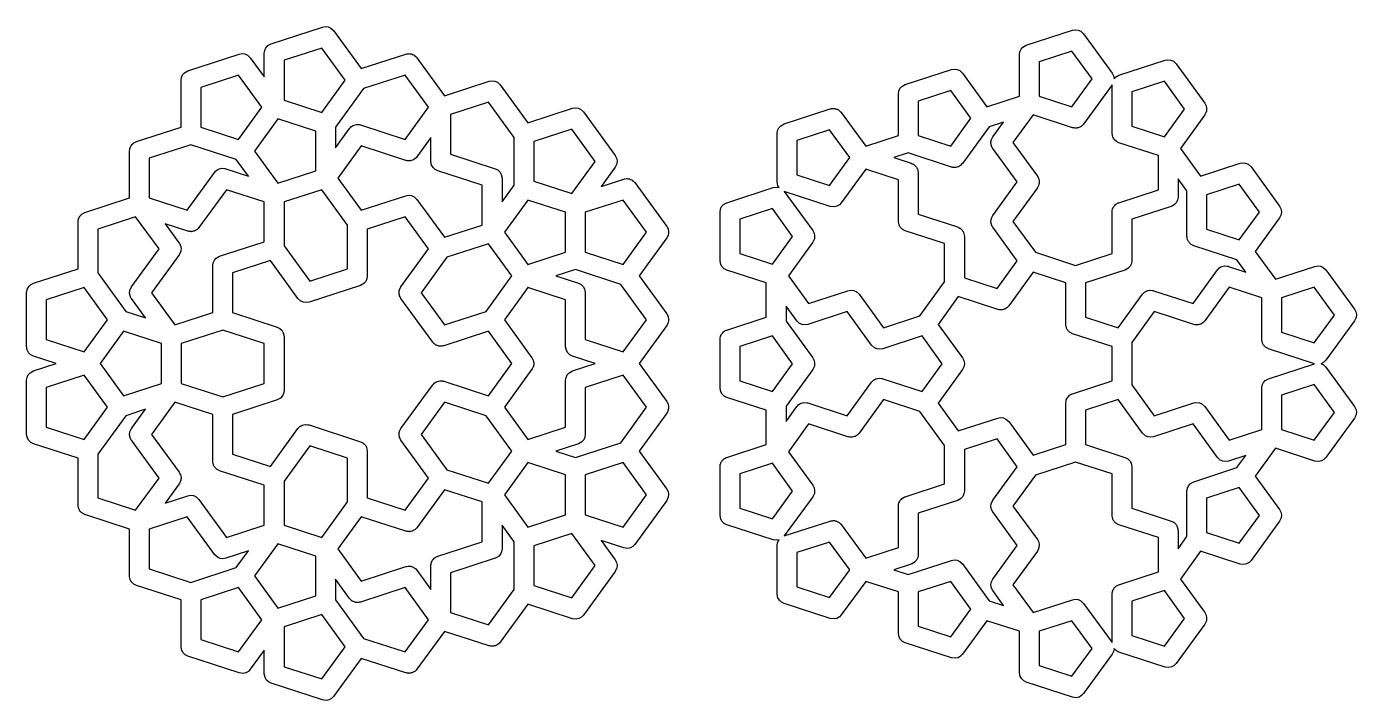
# Model space of a CAD drawing. Header units: millimetres. Extents: x 12 to 226, y 10 to 229.
# Drawn here: x 11.8 to 225.9, y 120.4 to 228.9 of the extents above; entities that cross this region are included whole.
import ezdxf

# ---------------------------------------------------------------- set-up
doc = ezdxf.new("R2010")
doc.units = ezdxf.units.MM
doc.layers.get('0').update_dxf_attribs({"linetype": 'CONTINUOUS'})

msp = doc.modelspace()

# ---------------------------------------------------------------- linework, layer by layer
at = {"color": 7}
for points in [[(60.32605, 228.871023), (60.745579, 228.689601), (61.196585, 228.271507), (65.639765, 222.155991), (72.828986, 224.491912), (73.004418, 224.521972), (73.177551, 224.563247), (73.228856, 224.560426), (73.279497, 224.569105), (73.456223, 224.547933), (73.633939, 224.538167), (73.682312, 224.520847), (73.733329, 224.514735), (73.896694, 224.444089), (74.064265, 224.384092), (74.105699, 224.353707), (74.152858, 224.333313), (74.226116, 224.265403), (74.432853, 224.113794), (74.535318, 223.978761), (74.603864, 223.915219), (79.047046, 217.799703), (86.236268, 220.135622), (86.686779, 220.212814), (87.140611, 220.158445), (87.560139, 219.977023), (88.011146, 219.558928), (92.454325, 213.443413), (99.643546, 215.779334), (100.094058, 215.856526), (100.54789, 215.802157), (100.967418, 215.620735), (101.418424, 215.20264), (106.539551, 208.154016), (106.752181, 207.74941), (106.840716, 207.300989), (106.797816, 206.845929), (106.539551, 206.287799), (104.290238, 203.191888), (107.929701, 204.374419), (108.105133, 204.404479), (108.278266, 204.445754), (108.329571, 204.442923), (108.380212, 204.451601), (108.556938, 204.430434), (108.734654, 204.420671), (108.783027, 204.403341), (108.834044, 204.397229), (108.997409, 204.326583), (109.16498, 204.266586), (109.206414, 204.236201), (109.253573, 204.215802), (109.326831, 204.147891), (109.533568, 203.996282), (109.636033, 203.861249), (109.704579, 203.797707), (114.825706, 196.749083), (114.871492, 196.661955), (114.930994, 196.583543), (114.948615, 196.515207), (115.038338, 196.344476), (115.126873, 195.896055), (115.121899, 195.843157), (115.12891, 195.815974), (115.101719, 195.629062), (115.083992, 195.440996), (115.069943, 195.410643), (115.063117, 195.363658), (114.871169, 194.948839), (114.839774, 194.91321), (114.825724, 194.882865), (110.382542, 188.76735), (114.825724, 182.651834), (114.871511, 182.564707), (114.931013, 182.486295), (114.948634, 182.417958), (115.038357, 182.247228), (115.126892, 181.798807), (115.121918, 181.745909), (115.128929, 181.718725), (115.101738, 181.531813), (115.084011, 181.343747), (115.069961, 181.313394), (115.063135, 181.266409), (114.871188, 180.85159), (114.839792, 180.815962), (114.825743, 180.785617), (110.382561, 174.670101), (114.825743, 168.554585), (114.871529, 168.467458), (114.931031, 168.389046), (114.948652, 168.320709), (115.038375, 168.149979), (115.12691, 167.701558), (115.121936, 167.64866), (115.128948, 167.621477), (115.101756, 167.434564), (115.084029, 167.246498), (115.06998, 167.216145), (115.063154, 167.169161), (114.871206, 166.754342), (114.839811, 166.718713), (114.825761, 166.688368), (110.382579, 160.572852), (114.825761, 154.457336), (115.038391, 154.05273), (115.126926, 153.604309), (115.084027, 153.14925), (114.825761, 152.591119), (109.704635, 145.542495), (109.385537, 145.21524), (108.986421, 144.992468), (108.540378, 144.892649), (107.929757, 144.965801), (104.290294, 146.148332), (106.539607, 143.052422), (106.752237, 142.647816), (106.840771, 142.199394), (106.797872, 141.744335), (106.539607, 141.186204), (101.41848, 134.13758), (101.099382, 133.810325), (100.700266, 133.587553), (100.254223, 133.487734), (99.643602, 133.560886), (92.454381, 135.896808), (88.011201, 129.781292), (87.879341, 129.646061), (87.754452, 129.504332), (87.720265, 129.482927), (87.692103, 129.454045), (87.52717, 129.361986), (87.367084, 129.261719), (87.328208, 129.250924), (87.29299, 129.231266), (87.108665, 129.190014), (86.926642, 129.139516), (86.886314, 129.14031), (86.846944, 129.131499), (86.753041, 129.142744), (86.469643, 129.14793), (86.323977, 129.194145), (86.236323, 129.204649), (79.047102, 131.540568), (74.60392, 125.425052), (74.472059, 125.289821), (74.347171, 125.148091), (74.312984, 125.126687), (74.284821, 125.097805), (74.11988, 125.00574), (73.959802, 124.905479), (73.920932, 124.894684), (73.885705, 124.875025), (73.70136, 124.833772), (73.519361, 124.783279), (73.479033, 124.784072), (73.439663, 124.775262), (73.34576, 124.786506), (73.062362, 124.791692), (72.916695, 124.837907), (72.829042, 124.848411), (65.63982, 127.184333), (61.196641, 121.068817), (60.877543, 120.741562), (60.478429, 120.518793), (60.032384, 120.418971), (59.421763, 120.492123), (51.135608, 123.184457), (50.725763, 123.38681), (50.390563, 123.697553), (50.157793, 124.090919), (50.038672, 124.694259), (50.038672, 128.521018), (47.789359, 125.425105), (47.470261, 125.09785), (47.071145, 124.875078), (46.625103, 124.775259), (46.014481, 124.848411), (37.728327, 127.540747), (37.318482, 127.743101), (36.983281, 128.053843), (36.750511, 128.44721), (36.631391, 129.05055), (36.631391, 136.609741), (29.442172, 138.94566), (29.344083, 138.994089), (29.239816, 139.02717), (29.140235, 139.094737), (29.032327, 139.148013), (28.952108, 139.222379), (28.861583, 139.2838), (28.785375, 139.376946), (28.697126, 139.458756), (28.641421, 139.552897), (28.57215, 139.637561), (28.525645, 139.748551), (28.464357, 139.852122), (28.448429, 139.932855), (28.395517, 140.059127), (28.361532, 140.372978), (28.34526, 140.455462), (28.34526, 148.014656), (21.156041, 150.350575), (21.057952, 150.399004), (20.953685, 150.432085), (20.854104, 150.499651), (20.746196, 150.552928), (20.665977, 150.627294), (20.575453, 150.688715), (20.499245, 150.781861), (20.410995, 150.86367), (20.35529, 150.957812), (20.28602, 151.042476), (20.239514, 151.153466), (20.178226, 151.257037), (20.162287, 151.337769), (20.109376, 151.464042), (20.07539, 151.777893), (20.059105, 151.860377), (20.059105, 159.419568), (12.869886, 161.755487), (12.460041, 161.95784), (12.124841, 162.268583), (11.892071, 162.661949), (11.77295, 163.265289), (11.77295, 171.97787), (11.838752, 172.430186), (12.030699, 172.845005), (12.332885, 173.187939), (12.869886, 173.487673), (16.509344, 174.670204), (12.869886, 175.852735), (12.771797, 175.901165), (12.66753, 175.934246), (12.567949, 176.001812), (12.460041, 176.055089), (12.379822, 176.129455), (12.289298, 176.190876), (12.21309, 176.284022), (12.124841, 176.365831), (12.069135, 176.459973), (11.999865, 176.544637), (11.953359, 176.655627), (11.892071, 176.759198), (11.876132, 176.83993), (11.823221, 176.966203), (11.789235, 177.280054), (11.77295, 177.362538), (11.77295, 186.075119), (11.777165, 186.104096), (11.774014, 186.133203), (11.809989, 186.32972), (11.838752, 186.527435), (11.851047, 186.554007), (11.85632, 186.582809), (11.946797, 186.760929), (12.030699, 186.942254), (12.050059, 186.964214), (12.063317, 186.990329), (12.200779, 187.135273), (12.332885, 187.285191), (12.354295, 187.29715), (12.377849, 187.321994), (12.773835, 187.550279), (12.833096, 187.564408), (12.869886, 187.58494), (20.059105, 189.920859), (20.059105, 197.479946), (20.06332, 197.508924), (20.060169, 197.53803), (20.096144, 197.734547), (20.124907, 197.932262), (20.137202, 197.958834), (20.142475, 197.987637), (20.232952, 198.165757), (20.316854, 198.347081), (20.336214, 198.369042), (20.349472, 198.395156), (20.486934, 198.5401), (20.61904, 198.690018), (20.64045, 198.701977), (20.664003, 198.726822), (21.059989, 198.955107), (21.119251, 198.969236), (21.156041, 198.989767), (28.34526, 201.325686), (28.34526, 208.88488), (28.349467, 208.913857), (28.346318, 208.942964), (28.382293, 209.13948), (28.411056, 209.337196), (28.423359, 209.363768), (28.428625, 209.39257), (28.519101, 209.57069), (28.603003, 209.752015), (28.622371, 209.773975), (28.635627, 209.800089), (28.773088, 209.945033), (28.905195, 210.094952), (28.926599, 210.106911), (28.950147, 210.131755), (29.346133, 210.36004), (29.405395, 210.374169), (29.442185, 210.394701), (36.631404, 212.73062), (36.631404, 220.289774), (36.697206, 220.742089), (36.889153, 221.156908), (37.191339, 221.499843), (37.72834, 221.799576), (46.014494, 224.491912), (46.465006, 224.569105), (46.918838, 224.514735), (47.338366, 224.333313), (47.789372, 223.915219), (50.038685, 220.819305), (50.038685, 224.646064), (50.104487, 225.09838), (50.296434, 225.513199), (50.59862, 225.856133), (51.135621, 226.155866), (59.421776, 228.8482), (59.872287, 228.925393)], [(181.071435, 228.361841), (181.490964, 228.180418), (181.94197, 227.762324), (186.546149, 221.425214), (186.758778, 221.020606), (186.847313, 220.572187), (186.841149, 220.506756), (187.079813, 220.777604), (187.616814, 221.077338), (195.066534, 223.497897), (195.517045, 223.575089), (195.970877, 223.52072), (196.390406, 223.339298), (196.841412, 222.921203), (201.44559, 216.584093), (201.496475, 216.487264), (201.561388, 216.399211), (201.602239, 216.286009), (201.65822, 216.179485), (201.679413, 216.072172), (201.716547, 215.969271), (201.723453, 215.849126), (201.746763, 215.731066), (201.736497, 215.622153), (201.742768, 215.512946), (201.715156, 215.395826), (201.703858, 215.276007), (201.662985, 215.174536), (201.637876, 215.068065), (201.571117, 214.946484), (201.533069, 214.852033), (201.488429, 214.795899), (201.445585, 214.717876), (197.519348, 209.313875), (200.76764, 204.842983), (207.120427, 206.907127), (207.570938, 206.98432), (208.02477, 206.92995), (208.444298, 206.748528), (208.895304, 206.330434), (213.499483, 199.993324), (213.712113, 199.588715), (213.800648, 199.140297), (213.757748, 198.685237), (213.499483, 198.127107), (209.573246, 192.723106), (212.821539, 188.252214), (219.174325, 190.316361), (219.624836, 190.393553), (220.078668, 190.339184), (220.498196, 190.157761), (220.949202, 189.739667), (225.553384, 183.402557), (225.766014, 182.997951), (225.854548, 182.54953), (225.811649, 182.094471), (225.553384, 181.53634), (220.949202, 175.199228), (220.630104, 174.871973), (220.230988, 174.649204), (220.166851, 174.634864), (220.498196, 174.491576), (220.949202, 174.073481), (225.553384, 167.736372), (225.766014, 167.331766), (225.854548, 166.883345), (225.811649, 166.428285), (225.553384, 165.870154), (220.949202, 159.533045), (220.630104, 159.20579), (220.230988, 158.983019), (219.784946, 158.883199), (219.174325, 158.956351), (212.821539, 161.020498), (209.573246, 156.549603), (213.499483, 151.145602), (213.712113, 150.740994), (213.800648, 150.292575), (213.757748, 149.837516), (213.499483, 149.279385), (208.895304, 142.942276), (208.576206, 142.61502), (208.177093, 142.392252), (207.731048, 142.29243), (207.120426, 142.365582), (200.76764, 144.429729), (197.519348, 139.958837), (201.445585, 134.554836), (201.658215, 134.150227), (201.74675, 133.701809), (201.70385, 133.246749), (201.445585, 132.688618), (196.841406, 126.351506), (196.522308, 126.024251), (196.123195, 125.801482), (195.67715, 125.70166), (195.066528, 125.774812), (187.616809, 128.195374), (187.206964, 128.397728), (186.871763, 128.70847), (186.838294, 128.765033), (186.804411, 128.405625), (186.546146, 127.847495), (181.941967, 121.510385), (181.622869, 121.18313), (181.223756, 120.960362), (180.777711, 120.86054), (180.167089, 120.933692), (172.71737, 123.354253), (172.307525, 123.556607), (171.972325, 123.867349), (171.739555, 124.260716), (171.620434, 124.864056), (171.620434, 131.543769), (166.364584, 133.251498), (162.438347, 127.847495), (162.119249, 127.52024), (161.720133, 127.297471), (161.274091, 127.197649), (160.663469, 127.270801), (153.21375, 129.691363), (152.803905, 129.893716), (152.468704, 130.204459), (152.235935, 130.597825), (152.116814, 131.201165), (152.116814, 137.880878), (146.860964, 139.588608), (142.93473, 134.184607), (142.615632, 133.857352), (142.216518, 133.634583), (141.770473, 133.534761), (141.159852, 133.607913), (133.710132, 136.028472), (133.300287, 136.230826), (132.965087, 136.541566), (132.732317, 136.934935), (132.613196, 137.538275), (132.613196, 145.371373), (132.678998, 145.823689), (132.870945, 146.238508), (132.914395, 146.287818), (132.562113, 146.20898), (131.951492, 146.282132), (124.501772, 148.702691), (124.091928, 148.905045), (123.756727, 149.215785), (123.523957, 149.609154), (123.404836, 150.212494), (123.404836, 158.045594), (123.420579, 158.153841), (123.419785, 158.263233), (123.453276, 158.378829), (123.470606, 158.49791), (123.516541, 158.597182), (123.546984, 158.702259), (123.612018, 158.803515), (123.662554, 158.912729), (123.734878, 158.994806), (123.793991, 159.086844), (123.885177, 159.165372), (123.96474, 159.255664), (124.05745, 159.313729), (124.140336, 159.385111), (124.265804, 159.44423), (124.352108, 159.498284), (124.421223, 159.517466), (124.501741, 159.555405), (130.854524, 161.619549), (130.854524, 167.145875), (124.501741, 169.210019), (124.091896, 169.412372), (123.756695, 169.723115), (123.523925, 170.116481), (123.404805, 170.719821), (123.404805, 178.552898), (123.409011, 178.581875), (123.405863, 178.610982), (123.441838, 178.807499), (123.470601, 179.005214), (123.482904, 179.031786), (123.48817, 179.060589), (123.578646, 179.238709), (123.662548, 179.420033), (123.681916, 179.441994), (123.695172, 179.468108), (123.832633, 179.613052), (123.96474, 179.76297), (123.986144, 179.774929), (124.009692, 179.799774), (124.405678, 180.028059), (124.46494, 180.042188), (124.50173, 180.062719), (130.854513, 182.126864), (130.854513, 187.653189), (124.50173, 189.717333), (124.091885, 189.919687), (123.756685, 190.230427), (123.523915, 190.623796), (123.404794, 191.227136), (123.404794, 199.060234), (123.470596, 199.51255), (123.662543, 199.927369), (123.964729, 200.270303), (124.50173, 200.570036), (131.95145, 202.990598), (132.401961, 203.06779), (132.855793, 203.013421), (132.916115, 202.987333), (132.732275, 203.298012), (132.613154, 203.901352), (132.613154, 211.734437), (132.678956, 212.186753), (132.870903, 212.601572), (133.173089, 212.944506), (133.71009, 213.244239), (141.159809, 215.664799), (141.267627, 215.683272), (141.371428, 215.717797), (141.491711, 215.721668), (141.610321, 215.741991), (141.71893, 215.728979), (141.828269, 215.732498), (141.944672, 215.701936), (142.064153, 215.687622), (142.164549, 215.644206), (142.270361, 215.616425), (142.373236, 215.553962), (142.483681, 215.506199), (142.567546, 215.435979), (142.661058, 215.379199), (142.756057, 215.278137), (142.834132, 215.212763), (142.873725, 215.15296), (142.934687, 215.088105), (146.860921, 209.684104), (152.116771, 211.391833), (152.116771, 218.071547), (152.182573, 218.523862), (152.374521, 218.938681), (152.676707, 219.281616), (153.213708, 219.581349), (160.663427, 222.001908), (161.113938, 222.0791), (161.56777, 222.024731), (161.987299, 221.843309), (162.438305, 221.425214), (166.364542, 216.021214), (171.620392, 217.728943), (171.620392, 224.408656), (171.686194, 224.860972), (171.878141, 225.275791), (172.180327, 225.618725), (172.717328, 225.918458), (180.167047, 228.339018), (180.617558, 228.41621)], [(53.213616, 223.492676), (53.213616, 217.086871), (59.305902, 215.107367), (63.07114, 220.289774), (59.305902, 225.472181)], [(174.795437, 223.255268), (174.795437, 217.728943), (180.051287, 216.021214), (183.299579, 220.492106), (180.051287, 224.962998)], [(39.806335, 219.136389), (39.806335, 212.730583), (45.89862, 210.751079), (49.663858, 215.933486), (45.89862, 221.115893)], [(66.014523, 218.939364), (61.499771, 212.725341), (61.499771, 209.414393), (63.749081, 212.510304), (63.901055, 212.666162), (64.050794, 212.824049), (64.060425, 212.829595), (64.068177, 212.837559), (64.258301, 212.943678), (64.446777, 213.052335), (64.457599, 213.054901), (64.467309, 213.060317), (64.6797, 213.107849), (64.891412, 213.158321), (64.902498, 213.157713), (64.913346, 213.160147), (64.959971, 213.154562), (65.347792, 213.133249), (65.453353, 213.095454), (65.523967, 213.086995), (72.713189, 210.751076), (76.478426, 215.933483), (72.713189, 221.11589)], [(155.291816, 216.918159), (155.291816, 211.391833), (160.547666, 209.684104), (163.795959, 214.154996), (160.547666, 218.625888)], [(181.94197, 213.221888), (181.865603, 213.143571), (181.801918, 213.054623), (181.706888, 212.980797), (181.622872, 212.894632), (181.527349, 212.841316), (181.440968, 212.774207), (181.328835, 212.730514), (181.223759, 212.671864), (181.117018, 212.647975), (181.015082, 212.608255), (180.895149, 212.598323), (180.777713, 212.572042), (180.668573, 212.579559), (180.559564, 212.570531), (180.423317, 212.59645), (180.321717, 212.603448), (180.254532, 212.628559), (180.167092, 212.645194), (173.814306, 214.709341), (170.566014, 210.238448), (174.492251, 204.834445), (174.538037, 204.747318), (174.597539, 204.668906), (174.61516, 204.600567), (174.704883, 204.429836), (174.793418, 203.981418), (174.788417, 203.92852), (174.795429, 203.901336), (174.768237, 203.714424), (174.75051, 203.526358), (174.736461, 203.496005), (174.729635, 203.449021), (174.537688, 203.034201), (174.506292, 202.998573), (174.492243, 202.968228), (170.566006, 197.564227), (174.189057, 192.577527), (180.657648, 190.475754), (186.519868, 192.380505), (186.519868, 199.060215), (186.524075, 199.089193), (186.520926, 199.118299), (186.556901, 199.314816), (186.585664, 199.512531), (186.597967, 199.539103), (186.603233, 199.567906), (186.693709, 199.746026), (186.777611, 199.92735), (186.796979, 199.949311), (186.810235, 199.975425), (186.947696, 200.120369), (187.079803, 200.270287), (187.101207, 200.282246), (187.124755, 200.307091), (187.520741, 200.535376), (187.580003, 200.549505), (187.616793, 200.570036), (193.969577, 202.634181), (193.969577, 208.160509), (187.616793, 210.224653), (187.206948, 210.427006), (186.871748, 210.737749), (186.638978, 211.131116), (186.519857, 211.734456), (186.519857, 219.522836)], [(189.694876, 218.414148), (189.694876, 212.887822), (194.950726, 211.180093), (198.199018, 215.650985), (194.950726, 220.121877)], [(80.028177, 214.780098), (80.028177, 208.374292), (87.217396, 206.038373), (87.62724, 205.83602), (87.962441, 205.525277), (88.195211, 205.131911), (88.314332, 204.528571), (88.314332, 200.701815), (90.260456, 203.380425), (90.260456, 211.061387), (86.120462, 216.759602)], [(48.467248, 208.884861), (52.232486, 203.702454), (58.324771, 205.681958), (58.324771, 212.087764), (52.232486, 214.067268)], [(93.435456, 210.42381), (93.435456, 204.018004), (99.527741, 202.0385), (103.292979, 207.220907), (99.527741, 212.403314)], [(135.788199, 210.58105), (135.788199, 205.054724), (141.044049, 203.346995), (144.292341, 207.817887), (141.044049, 212.288779)], [(166.739345, 212.804587), (162.43835, 206.884778), (162.306489, 206.749547), (162.181601, 206.607817), (162.147414, 206.586413), (162.119252, 206.557531), (161.954311, 206.465466), (161.794232, 206.365205), (161.755362, 206.35441), (161.720136, 206.334752), (161.53579, 206.293498), (161.353791, 206.243005), (161.313463, 206.243798), (161.274093, 206.234988), (161.18019, 206.246233), (160.896792, 206.251418), (160.751126, 206.297633), (160.663472, 206.308137), (153.704316, 208.569306), (151.391853, 207.81794), (154.19488, 206.90718), (154.318867, 206.845964), (154.449031, 206.79936), (154.522744, 206.745303), (154.604725, 206.704827), (154.706132, 206.610818), (154.81762, 206.529062), (154.872881, 206.456238), (154.939926, 206.394084), (155.010339, 206.275091), (155.093919, 206.164947), (155.108127, 206.109832), (155.172693, 206.000718), (155.291814, 205.397378), (155.291814, 198.717667), (161.644597, 196.653523), (161.768584, 196.592306), (161.898748, 196.545703), (161.972461, 196.491646), (162.054442, 196.45117), (162.155854, 196.357158), (162.267336, 196.275404), (162.322589, 196.202588), (162.389643, 196.14043), (162.460059, 196.021428), (162.543636, 195.91129), (162.557844, 195.856177), (162.62241, 195.747061), (162.741531, 195.143721), (162.741531, 188.464007), (167.997381, 186.756278), (171.245673, 191.22717), (167.319436, 196.631171), (167.287136, 196.692636), (167.243165, 196.746379), (167.181289, 196.894045), (167.106806, 197.035777), (167.093366, 197.103902), (167.066531, 197.167945), (167.049281, 197.32712), (167.018269, 197.484198), (167.024778, 197.553331), (167.017316, 197.622364), (167.046145, 197.779846), (167.061174, 197.939258), (167.084589, 197.98987), (167.099618, 198.07197), (167.306614, 198.479487), (167.315478, 198.488827), (167.319447, 198.497399), (171.245683, 203.9014), (167.319447, 209.305403), (167.287146, 209.366866), (167.243175, 209.420611), (167.181297, 209.568285), (167.106817, 209.710012), (167.093376, 209.778132), (167.066539, 209.842177), (167.049289, 210.001355), (167.018277, 210.158431), (167.024786, 210.227564), (167.017324, 210.296596), (167.046153, 210.454079), (167.061182, 210.61349), (167.084597, 210.664102), (167.099626, 210.746202), (167.306622, 211.153719), (167.315486, 211.163059), (167.319455, 211.171631), (169.051819, 213.556027)], [(31.52018, 207.731474), (31.52018, 201.325668), (37.612466, 199.346164), (42.055648, 205.46168), (42.207622, 205.617538), (42.35736, 205.775425), (42.366991, 205.780981), (42.374743, 205.788945), (42.564899, 205.895083), (42.753343, 206.003721), (42.764138, 206.006367), (42.773849, 206.011791), (42.986312, 206.059336), (43.197949, 206.109792), (43.209035, 206.109263), (43.219883, 206.111644), (43.266508, 206.106062), (43.654329, 206.084736), (43.75989, 206.04694), (43.830505, 206.038474), (47.469967, 204.855942), (45.523841, 207.534552), (38.218814, 209.9081)], [(74.603864, 207.951753), (74.472004, 207.816521), (74.347115, 207.674792), (74.312928, 207.653387), (74.284766, 207.624505), (74.119825, 207.532441), (73.959746, 207.43218), (73.920877, 207.421385), (73.88565, 207.401726), (73.701304, 207.360472), (73.519305, 207.309979), (73.478977, 207.310773), (73.439607, 207.301962), (73.345704, 207.313207), (73.062306, 207.318393), (72.91664, 207.364608), (72.828986, 207.375112), (65.639765, 209.711031), (61.874527, 204.528624), (65.639765, 199.346217), (72.828986, 201.682138), (73.279497, 201.759331), (73.733329, 201.704961), (74.152858, 201.523539), (74.603864, 201.105445), (79.047046, 194.989929), (85.139332, 196.969433), (85.139332, 203.375239), (77.950113, 205.711158), (77.540268, 205.913511), (77.205067, 206.224254), (76.972298, 206.61762), (76.853177, 207.22096), (76.853177, 211.047719)], [(142.934732, 200.547668), (142.615634, 200.220413), (142.216521, 199.997645), (141.770476, 199.897823), (141.159854, 199.970975), (133.752648, 202.37772), (138.330554, 196.076776), (138.543183, 195.67217), (138.631718, 195.223749), (138.588819, 194.76869), (138.330554, 194.210559), (134.404317, 188.806558), (137.652609, 184.335666), (144.005393, 186.39981), (144.455904, 186.477002), (144.909736, 186.422633), (145.329264, 186.241211), (145.780271, 185.823117), (149.706507, 180.419116), (155.568729, 182.323867), (159.566536, 187.826377), (159.566536, 193.99028), (153.213752, 196.054424), (153.115664, 196.102854), (153.011397, 196.135935), (152.911815, 196.203501), (152.803908, 196.256778), (152.723686, 196.331147), (152.633164, 196.392565), (152.556961, 196.485703), (152.468707, 196.567518), (152.412996, 196.661667), (152.343731, 196.746326), (152.297225, 196.857313), (152.235937, 196.960887), (152.220009, 197.041619), (152.167098, 197.167892), (152.133112, 197.481743), (152.116814, 197.564227), (152.116814, 204.24394), (146.860964, 205.951669)], [(197.144595, 201.480777), (197.078793, 201.028461), (196.886846, 200.613642), (196.58466, 200.270708), (196.197291, 200.028088), (196.103229, 200.002), (196.047659, 199.970983), (189.694876, 197.906838), (189.694876, 191.227125), (189.629074, 190.774809), (189.437126, 190.35999), (189.13494, 190.017056), (188.747572, 189.774436), (188.65351, 189.748348), (188.59794, 189.717331), (182.245156, 187.653187), (182.245156, 182.126861), (187.501006, 180.419132), (191.42724, 185.823132), (191.579214, 185.97899), (191.728953, 186.136878), (191.738583, 186.142434), (191.746336, 186.150398), (191.93646, 186.256517), (192.124936, 186.365174), (192.135757, 186.36782), (192.145468, 186.373243), (192.357859, 186.420776), (192.569571, 186.471248), (192.580657, 186.470719), (192.591505, 186.4731), (192.63813, 186.467517), (193.025951, 186.446218), (193.131511, 186.408422), (193.202126, 186.399956), (199.554912, 184.335812), (203.481149, 189.739812), (203.633123, 189.89567), (203.782861, 190.053558), (203.792492, 190.059114), (203.800271, 190.067078), (203.990427, 190.173216), (204.178871, 190.281854), (204.189666, 190.2845), (204.199376, 190.289923), (204.411839, 190.337469), (204.623477, 190.387925), (204.634563, 190.387396), (204.645411, 190.389777), (204.692036, 190.384195), (205.079857, 190.362896), (205.185417, 190.3251), (205.256032, 190.316633), (208.059057, 189.405874), (206.629878, 191.372969), (199.670723, 193.634138), (199.572634, 193.682567), (199.468367, 193.715648), (199.368786, 193.783215), (199.260878, 193.836491), (199.180659, 193.910858), (199.090134, 193.972278), (199.013927, 194.065424), (198.925677, 194.147234), (198.869972, 194.241375), (198.800701, 194.326039), (198.754196, 194.437029), (198.692908, 194.5406), (198.67698, 194.621333), (198.624068, 194.747605), (198.590083, 195.061456), (198.573784, 195.14394), (198.573784, 202.46123), (197.144606, 204.428325)], [(201.748774, 201.823378), (201.748774, 196.297053), (207.004624, 194.589323), (210.252916, 199.060215), (207.004624, 203.531108)], [(39.503149, 196.546838), (39.371289, 196.411607), (39.2464, 196.269877), (39.212213, 196.248472), (39.184051, 196.219591), (39.01911, 196.127526), (38.859031, 196.027265), (38.820161, 196.01647), (38.784935, 195.996811), (38.600589, 195.955558), (38.41859, 195.905064), (38.378262, 195.905858), (38.338892, 195.897048), (38.244989, 195.908292), (37.961591, 195.913478), (37.815925, 195.959693), (37.728271, 195.970197), (34.088811, 197.152731), (36.338121, 194.05682), (36.383907, 193.969693), (36.443409, 193.891281), (36.461031, 193.822944), (36.550753, 193.652214), (36.639288, 193.203793), (36.634314, 193.150895), (36.641326, 193.123712), (36.614134, 192.936799), (36.596407, 192.748733), (36.582358, 192.71838), (36.575532, 192.671396), (36.383584, 192.256577), (36.352189, 192.220948), (36.33814, 192.190603), (31.894957, 186.075087), (35.660195, 180.89268), (41.75248, 182.872184), (41.75248, 190.431375), (41.818282, 190.883691), (42.010229, 191.29851), (42.312415, 191.641444), (42.849416, 191.941177), (50.038635, 194.277096), (50.038635, 200.682902), (43.94635, 202.662406)], [(53.213616, 200.682849), (53.213616, 193.639466), (57.35361, 187.941252), (63.445895, 189.920756), (63.445895, 196.964139), (59.305902, 202.662353)], [(88.689087, 195.815992), (92.454325, 190.633585), (98.54661, 192.61309), (98.54661, 199.018895), (92.454325, 200.998399)], [(101.72161, 199.018895), (101.72161, 192.61309), (107.813896, 190.633585), (111.579133, 195.815992), (107.813896, 200.998399)], [(126.579839, 197.906831), (126.579839, 192.380505), (131.835689, 190.672776), (135.083981, 195.143668), (131.835689, 199.61456)], [(23.234026, 196.326562), (23.234026, 189.283176), (27.748778, 183.069153), (30.897679, 182.046012), (28.648366, 185.141926), (28.616066, 185.203391), (28.572095, 185.257133), (28.510219, 185.4048), (28.435737, 185.546532), (28.422296, 185.614657), (28.395462, 185.678699), (28.378237, 185.837875), (28.347226, 185.994953), (28.353734, 186.064086), (28.346273, 186.133118), (28.375102, 186.290601), (28.39013, 186.450012), (28.413546, 186.500624), (28.428574, 186.582725), (28.635571, 186.990241), (28.644435, 186.999581), (28.648403, 187.008154), (33.091586, 193.123669), (29.326348, 198.306076)], [(66.620895, 196.326562), (66.620895, 188.767368), (66.555093, 188.315052), (66.363146, 187.900233), (66.06096, 187.557299), (65.523959, 187.257566), (57.237805, 184.565232), (56.787293, 184.48804), (56.333461, 184.542409), (55.913933, 184.723831), (55.462927, 185.141926), (51.019747, 191.257441), (44.927462, 189.277937), (44.927462, 182.872131), (52.11668, 180.536212), (52.526525, 180.333859), (52.861726, 180.023116), (53.094496, 179.62975), (53.213616, 179.02641), (53.213616, 170.313829), (53.147815, 169.861513), (52.955867, 169.446694), (52.653681, 169.10376), (52.11668, 168.804026), (44.927462, 166.468108), (44.927462, 160.062302), (51.019747, 158.082798), (55.462927, 164.198313), (55.614901, 164.354171), (55.764639, 164.512059), (55.77427, 164.517615), (55.782022, 164.525579), (55.972146, 164.631698), (56.160622, 164.740355), (56.171444, 164.743), (56.181154, 164.748424), (56.393546, 164.795957), (56.605257, 164.846429), (56.616343, 164.845899), (56.627191, 164.848281), (56.673816, 164.842698), (57.061637, 164.821399), (57.167198, 164.783603), (57.237813, 164.775137), (65.523967, 162.082803), (65.647954, 162.021586), (65.778118, 161.974982), (65.851831, 161.920925), (65.933812, 161.880449), (66.035219, 161.78644), (66.146706, 161.704684), (66.201967, 161.63186), (66.269013, 161.569707), (66.339426, 161.450713), (66.423006, 161.34057), (66.437214, 161.285454), (66.50178, 161.17634), (66.620901, 160.573), (66.620901, 153.013807), (72.713186, 151.034303), (76.478424, 156.21671), (72.035241, 162.332225), (72.002941, 162.393691), (71.95897, 162.447433), (71.897094, 162.5951), (71.822612, 162.736832), (71.809171, 162.804957), (71.782337, 162.868999), (71.765086, 163.028175), (71.734074, 163.185253), (71.740583, 163.254386), (71.733095, 163.323418), (71.761924, 163.480901), (71.776952, 163.640312), (71.800368, 163.690924), (71.815396, 163.773025), (72.022393, 164.180541), (72.031257, 164.189881), (72.035226, 164.198453), (77.156352, 171.247078), (77.308326, 171.402936), (77.458065, 171.560823), (77.467695, 171.56638), (77.475474, 171.574344), (77.66563, 171.680481), (77.854074, 171.789119), (77.864869, 171.791765), (77.87458, 171.797189), (78.087043, 171.844735), (78.29868, 171.895191), (78.309766, 171.894661), (78.320614, 171.897043), (78.367239, 171.89146), (78.75506, 171.870161), (78.860621, 171.832365), (78.931236, 171.823899), (86.120457, 169.48798), (89.885695, 174.670387), (86.120457, 179.852794), (78.931236, 177.516875), (78.784188, 177.491686), (78.640427, 177.451803), (78.560007, 177.453391), (78.480724, 177.439817), (78.332592, 177.457571), (78.183428, 177.460296), (78.106757, 177.484611), (78.026892, 177.494189), (77.889965, 177.553403), (77.747752, 177.598522), (77.681185, 177.643689), (77.607364, 177.675611), (77.534278, 177.743363), (77.369519, 177.855152), (77.230822, 178.024674), (77.156358, 178.093706), (72.035231, 185.14233), (72.00293, 185.203796), (71.958959, 185.257538), (71.897084, 185.405204), (71.822601, 185.546937), (71.80916, 185.615061), (71.782326, 185.679104), (71.765075, 185.83828), (71.734064, 185.995358), (71.740572, 186.064491), (71.733085, 186.133523), (71.761914, 186.291006), (71.776942, 186.450417), (71.800358, 186.501029), (71.815386, 186.58313), (72.022383, 186.990646), (72.031246, 186.999986), (72.035215, 187.008558), (76.478397, 193.124074), (72.713159, 198.306481)], [(79.421805, 191.773249), (75.281809, 186.075034), (79.047046, 180.892627), (85.745704, 183.069153), (89.8857, 188.767368), (86.120462, 193.949775)], [(96.985217, 188.767368), (100.624674, 187.584837), (101.034519, 187.382483), (101.36972, 187.071741), (101.60249, 186.678374), (101.72161, 186.075034), (101.72161, 178.515841), (107.813896, 176.536337), (111.579133, 181.718744), (107.439137, 187.416959), (100.13411, 189.790507)], [(169.888069, 183.956899), (169.756209, 183.821668), (169.63132, 183.679939), (169.597133, 183.658534), (169.568971, 183.629652), (169.40403, 183.537587), (169.243952, 183.437326), (169.205082, 183.426531), (169.169855, 183.406873), (168.985509, 183.365619), (168.803511, 183.315126), (168.763183, 183.31592), (168.723813, 183.307109), (168.629909, 183.318354), (168.346512, 183.32354), (168.200845, 183.369754), (168.113191, 183.380258), (161.760405, 185.444405), (158.512113, 180.97351), (162.43835, 175.56951), (162.65098, 175.164901), (162.739514, 174.716482), (162.696615, 174.261423), (162.43835, 173.703292), (158.512113, 168.299291), (161.760405, 163.828399), (168.113191, 165.892546), (168.563703, 165.969738), (169.017535, 165.915369), (169.437063, 165.733947), (169.888069, 165.315852), (173.814306, 159.911852), (179.070156, 161.619581), (179.070156, 168.299291), (179.074363, 168.328269), (179.071214, 168.357375), (179.10719, 168.553892), (179.135953, 168.751607), (179.148256, 168.778179), (179.153521, 168.806982), (179.243998, 168.985102), (179.3279, 169.166426), (179.347267, 169.188387), (179.360523, 169.214501), (179.497985, 169.359445), (179.630091, 169.509363), (179.651496, 169.521322), (179.675044, 169.546167), (180.07103, 169.774452), (180.130291, 169.788581), (180.167082, 169.809112), (186.519865, 171.873257), (186.519865, 177.399582), (180.167082, 179.463726), (180.068993, 179.512156), (179.964726, 179.545237), (179.865144, 179.612803), (179.757237, 179.66608), (179.677015, 179.740449), (179.586493, 179.801867), (179.51029, 179.895005), (179.422036, 179.97682), (179.366325, 180.070969), (179.29706, 180.155628), (179.250554, 180.266615), (179.189266, 180.370189), (179.173338, 180.450921), (179.120427, 180.577194), (179.086441, 180.891045), (179.070169, 180.973529), (179.070169, 187.653242), (173.814319, 189.360971)], [(14.947871, 184.921647), (14.947871, 178.515841), (21.040156, 176.536337), (24.805394, 181.718744), (21.040156, 186.901151)], [(88.689087, 181.718744), (93.13227, 175.603228), (93.178056, 175.516101), (93.237558, 175.437689), (93.255179, 175.36935), (93.344902, 175.198619), (93.433437, 174.750201), (93.428463, 174.697303), (93.435474, 174.670119), (93.408283, 174.483207), (93.390556, 174.295141), (93.376507, 174.264788), (93.36968, 174.217804), (93.177733, 173.802985), (93.146338, 173.767356), (93.132288, 173.737011), (88.689106, 167.621495), (92.454344, 162.439088), (98.546629, 164.418592), (98.546629, 171.977786), (98.612431, 172.430101), (98.804378, 172.84492), (99.106564, 173.187855), (99.643565, 173.487588), (103.283023, 174.670119), (99.643565, 175.852651), (99.23372, 176.055004), (98.898519, 176.365747), (98.66575, 176.759113), (98.546629, 177.362453), (98.546629, 184.921647), (92.454344, 186.901151)], [(201.445588, 181.53634), (201.313727, 181.401109), (201.188839, 181.259379), (201.154652, 181.237975), (201.12649, 181.209093), (200.961548, 181.117028), (200.80147, 181.016767), (200.7626, 181.005972), (200.727373, 180.986314), (200.543028, 180.94506), (200.361029, 180.894567), (200.320701, 180.89536), (200.281331, 180.88655), (200.187428, 180.897795), (199.90403, 180.90298), (199.758363, 180.949195), (199.67071, 180.959699), (193.317924, 183.023843), (189.694876, 178.037143), (189.694876, 171.235661), (193.317924, 166.248961), (199.67071, 168.313105), (200.121221, 168.390297), (200.575053, 168.335928), (200.994581, 168.154506), (201.445588, 167.736412), (205.371824, 162.332411), (210.627672, 164.04014), (210.627672, 170.719853), (210.693474, 171.172169), (210.885421, 171.586988), (211.187607, 171.929922), (211.724608, 172.229656), (219.131811, 174.636401), (211.724608, 177.043149), (211.626519, 177.091578), (211.522252, 177.124659), (211.422671, 177.192226), (211.314763, 177.245502), (211.234544, 177.319869), (211.144019, 177.381289), (211.067811, 177.474435), (210.979562, 177.556245), (210.923857, 177.650386), (210.854586, 177.73505), (210.808081, 177.84604), (210.746792, 177.949611), (210.720218, 178.055728), (210.677943, 178.156616), (210.66048, 178.29422), (210.635742, 178.392995), (210.638864, 178.464644), (210.627672, 178.552951), (210.627672, 185.232664), (205.371824, 186.940394)], [(213.802672, 185.232611), (213.802672, 179.706283), (219.058522, 177.998554), (222.306814, 182.469449), (219.058522, 186.940341)], [(134.029558, 181.489265), (138.330554, 175.569457), (138.543183, 175.164851), (138.631718, 174.716429), (138.588819, 174.26137), (138.330554, 173.703239), (134.029558, 167.783431), (134.029558, 165.35196), (135.761926, 167.736359), (135.9139, 167.892217), (136.063638, 168.050104), (136.073269, 168.05566), (136.081048, 168.063624), (136.271204, 168.169762), (136.459648, 168.2784), (136.470443, 168.281046), (136.480153, 168.28647), (136.692616, 168.334015), (136.904254, 168.384471), (136.91534, 168.383942), (136.926188, 168.386323), (136.972813, 168.380741), (137.360634, 168.359442), (137.466194, 168.321646), (137.536809, 168.313179), (143.889592, 166.249035), (147.815829, 171.653036), (147.967803, 171.808894), (148.117541, 171.966782), (148.127172, 171.972338), (148.134925, 171.980302), (148.325081, 172.086439), (148.513525, 172.195077), (148.52432, 172.197723), (148.53403, 172.203147), (148.746493, 172.250693), (148.958131, 172.301149), (148.969217, 172.30062), (148.980065, 172.303001), (149.026689, 172.297418), (149.41451, 172.276119), (149.520071, 172.238323), (149.590686, 172.229857), (155.943472, 170.16571), (159.191764, 174.636602), (155.943472, 179.107494), (149.590686, 177.04335), (149.140175, 176.966158), (148.686343, 177.020527), (148.266814, 177.201949), (147.815808, 177.620044), (143.889571, 183.024044), (137.536788, 180.9599), (137.086276, 180.882708), (136.632445, 180.937077), (136.212916, 181.118499), (135.76191, 181.536594), (134.029543, 183.920993)], [(23.608781, 174.670119), (27.374019, 169.487712), (33.466307, 171.467216), (33.466307, 177.873022), (27.374019, 179.852526)], [(36.641307, 177.873022), (36.641307, 171.467216), (43.339962, 169.29069), (50.038616, 171.467216), (50.038616, 177.873022), (43.339962, 180.049548)], [(126.579839, 177.399511), (126.579839, 171.873185), (131.835689, 170.165456), (135.083981, 174.636348), (131.835689, 179.10724)], [(14.947871, 170.824398), (14.947871, 164.418592), (21.040156, 162.439088), (24.805394, 167.621495), (21.040156, 172.803902)], [(101.72161, 170.824398), (101.72161, 163.265205), (101.655809, 162.812889), (101.463861, 162.39807), (101.161675, 162.055135), (100.624674, 161.755402), (96.985217, 160.572871), (100.13411, 159.549732), (107.439137, 161.92328), (111.579133, 167.621495), (107.813896, 172.803902)], [(213.802672, 169.566413), (213.802672, 164.040087), (219.058522, 162.332358), (222.306814, 166.80325), (219.058522, 171.274142)], [(27.748778, 166.271086), (23.234026, 160.057063), (23.234026, 153.013677), (29.326311, 151.034173), (33.091549, 156.21658), (28.648366, 162.332096), (28.616066, 162.393561), (28.572095, 162.447303), (28.510219, 162.59497), (28.435737, 162.736702), (28.422296, 162.804827), (28.395462, 162.868869), (28.378237, 163.028045), (28.347225, 163.185123), (28.353734, 163.254256), (28.346273, 163.323289), (28.375102, 163.480771), (28.39013, 163.640183), (28.413546, 163.690795), (28.428574, 163.772895), (28.635571, 164.180412), (28.644435, 164.189751), (28.648403, 164.198324), (30.897716, 167.294237)], [(31.894939, 163.265202), (36.338121, 157.149686), (36.383907, 157.062559), (36.443409, 156.984147), (36.461031, 156.91581), (36.550753, 156.74508), (36.639288, 156.296659), (36.634314, 156.243761), (36.641326, 156.216578), (36.614134, 156.029665), (36.596407, 155.841599), (36.582358, 155.811246), (36.575532, 155.764262), (36.383584, 155.349443), (36.352189, 155.313814), (36.33814, 155.283469), (34.088829, 152.187558), (37.72829, 153.370092), (38.178801, 153.447284), (38.632633, 153.392915), (39.052161, 153.211493), (39.503167, 152.793398), (43.94635, 146.677883), (50.038635, 148.657387), (50.038635, 155.063193), (42.849416, 157.399112), (42.751327, 157.447541), (42.64706, 157.480622), (42.547479, 157.548188), (42.439571, 157.601465), (42.359352, 157.675831), (42.268828, 157.737252), (42.19262, 157.830398), (42.104371, 157.912207), (42.048665, 158.006349), (41.979395, 158.091013), (41.932889, 158.202003), (41.871601, 158.305574), (41.855673, 158.386306), (41.802762, 158.512579), (41.768776, 158.82643), (41.752478, 158.908914), (41.752478, 166.468108), (35.660192, 168.447612)], [(75.281809, 163.265205), (79.421805, 157.56699), (86.120462, 155.390464), (89.8857, 160.572871), (85.745704, 166.271086), (79.047046, 168.447612)], [(145.780271, 163.449582), (145.64841, 163.314351), (145.523521, 163.172622), (145.489335, 163.151217), (145.461172, 163.122335), (145.296231, 163.03027), (145.136153, 162.930009), (145.097283, 162.919214), (145.062056, 162.899556), (144.877711, 162.858302), (144.695712, 162.807809), (144.655384, 162.808603), (144.616014, 162.799792), (144.522111, 162.811037), (144.238713, 162.816223), (144.093046, 162.862437), (144.005393, 162.872941), (137.652609, 164.937085), (134.404317, 160.466193), (138.330554, 155.062193), (138.543183, 154.657586), (138.631718, 154.209165), (138.588819, 153.754106), (138.330554, 153.195975), (133.752646, 146.895026), (141.159854, 149.301777), (141.267672, 149.320245), (141.371473, 149.35477), (141.491756, 149.358633), (141.610366, 149.378953), (141.718975, 149.365936), (141.828314, 149.369455), (141.944717, 149.338893), (142.064198, 149.324579), (142.164594, 149.281163), (142.270406, 149.253382), (142.373281, 149.190919), (142.483726, 149.143156), (142.567591, 149.072936), (142.661103, 149.016156), (142.756102, 148.915094), (142.834175, 148.849723), (142.873767, 148.789917), (142.934732, 148.725062), (146.860966, 143.321061), (152.116816, 145.02879), (152.116816, 151.708501), (152.121023, 151.737478), (152.117875, 151.766585), (152.15385, 151.963101), (152.182613, 152.160817), (152.194916, 152.187389), (152.200181, 152.216191), (152.290658, 152.394311), (152.37456, 152.575636), (152.393928, 152.597596), (152.407183, 152.623711), (152.544645, 152.768655), (152.676752, 152.918573), (152.698156, 152.930532), (152.721704, 152.955376), (153.11769, 153.183661), (153.176952, 153.19779), (153.213742, 153.218322), (159.566525, 155.282466), (159.566525, 161.446321), (155.568729, 166.948829), (149.706507, 168.853583)], [(182.245156, 167.145854), (182.245156, 161.619528), (188.59794, 159.555384), (188.721926, 159.494167), (188.85209, 159.447563), (188.925803, 159.393506), (189.007784, 159.35303), (189.109197, 159.259019), (189.220679, 159.177265), (189.275932, 159.104449), (189.342985, 159.04229), (189.413401, 158.923289), (189.496978, 158.813151), (189.511186, 158.758038), (189.575752, 158.648921), (189.694873, 158.045581), (189.694873, 151.365868), (196.047656, 149.301724), (196.171643, 149.240507), (196.301807, 149.193904), (196.37552, 149.139846), (196.457501, 149.099371), (196.558913, 149.005359), (196.670396, 148.923605), (196.725648, 148.850789), (196.792702, 148.788631), (196.863118, 148.669629), (196.946695, 148.559491), (196.960903, 148.504378), (197.025469, 148.395261), (197.14459, 147.791921), (197.14459, 144.844646), (198.573768, 146.811741), (198.573768, 154.129031), (198.63957, 154.581347), (198.831517, 154.996166), (199.133703, 155.3391), (199.670704, 155.638833), (206.62986, 157.9), (208.059039, 159.867097), (205.256014, 158.956338), (204.805502, 158.879146), (204.35167, 158.933515), (203.932142, 159.114937), (203.481136, 159.533032), (199.554899, 164.937033), (193.202113, 162.872888), (192.751602, 162.795696), (192.29777, 162.850065), (191.878241, 163.031487), (191.427235, 163.449582), (187.501001, 168.853583)], [(53.213616, 155.70077), (53.213616, 148.657387), (59.305902, 146.677883), (63.445895, 152.376098), (63.445895, 159.419481), (57.35361, 161.398985)], [(162.741536, 160.808744), (162.741536, 154.129031), (162.675734, 153.676715), (162.483787, 153.261896), (162.181601, 152.918962), (161.794232, 152.676341), (161.70017, 152.650253), (161.6446, 152.619236), (155.291816, 150.555092), (155.291816, 143.875379), (155.226015, 143.423063), (155.034067, 143.008244), (154.731881, 142.66531), (154.344513, 142.422689), (154.250451, 142.396602), (154.19488, 142.365584), (151.391855, 141.454828), (153.704316, 140.703461), (160.663472, 142.96463), (161.113983, 143.041822), (161.567815, 142.987453), (161.987344, 142.806031), (162.43835, 142.387936), (166.739345, 136.468128), (169.051806, 135.716761), (167.319441, 138.101157), (167.106812, 138.505763), (167.018277, 138.954185), (167.061176, 139.409244), (167.319441, 139.967375), (171.245678, 145.371375), (167.319441, 150.775376), (167.106812, 151.179982), (167.018277, 151.628404), (167.061176, 152.083463), (167.319441, 152.641594), (171.245678, 158.045597), (167.997386, 162.516489)], [(88.689087, 153.524244), (92.454325, 148.341837), (98.54661, 150.321341), (98.54661, 156.727147), (92.454325, 158.706651)], [(101.72161, 156.727147), (101.72161, 150.321341), (107.813896, 148.341837), (111.579133, 153.524244), (107.813896, 158.706651)], [(126.579839, 156.892194), (126.579839, 151.365868), (131.835689, 149.658139), (135.083981, 154.129031), (131.835689, 158.599923)], [(174.189065, 156.695172), (170.566014, 151.708469), (174.492251, 146.304468), (174.70488, 145.899862), (174.793415, 145.451441), (174.750516, 144.996382), (174.492251, 144.438251), (170.566014, 139.03425), (173.814306, 134.563358), (180.167092, 136.627505), (180.617603, 136.704697), (181.071435, 136.650328), (181.490964, 136.468906), (181.94197, 136.050811), (186.519876, 129.74986), (186.519876, 137.538262), (186.535618, 137.646508), (186.534825, 137.7559), (186.568313, 137.871496), (186.585643, 137.990577), (186.63158, 138.089852), (186.66202, 138.194923), (186.72705, 138.296174), (186.77759, 138.405396), (186.849917, 138.487475), (186.909027, 138.579511), (187.000213, 138.658039), (187.079776, 138.748331), (187.172486, 138.806396), (187.255372, 138.877778), (187.38084, 138.936897), (187.467145, 138.990951), (187.536259, 139.010133), (187.616777, 139.048072), (193.969561, 141.112216), (193.969561, 146.638542), (187.616777, 148.702686), (187.518688, 148.751115), (187.414421, 148.784196), (187.31484, 148.851763), (187.206932, 148.905039), (187.126711, 148.979408), (187.036189, 149.040826), (186.959986, 149.133965), (186.871732, 149.215779), (186.816021, 149.309929), (186.746756, 149.394587), (186.70025, 149.505575), (186.638962, 149.609149), (186.623034, 149.689881), (186.570123, 149.816153), (186.536137, 150.130005), (186.519839, 150.212488), (186.519839, 156.892202), (180.657619, 158.796953)], [(74.603864, 148.234845), (74.472004, 148.099613), (74.347115, 147.957884), (74.312928, 147.936479), (74.284766, 147.907597), (74.119825, 147.815533), (73.959746, 147.715272), (73.920877, 147.704477), (73.88565, 147.684818), (73.701304, 147.643564), (73.519305, 147.593071), (73.478977, 147.593865), (73.439607, 147.585054), (73.345704, 147.596299), (73.062306, 147.601485), (72.91664, 147.6477), (72.828986, 147.658204), (65.639765, 149.994125), (61.874527, 144.811718), (65.639765, 139.629311), (72.828986, 141.96523), (73.004418, 141.99529), (73.177551, 142.036565), (73.228856, 142.033733), (73.279497, 142.042412), (73.456223, 142.021245), (73.633939, 142.011482), (73.682312, 141.994152), (73.733329, 141.98804), (73.896694, 141.917394), (74.064265, 141.857397), (74.105699, 141.827012), (74.152858, 141.806613), (74.226116, 141.738702), (74.432853, 141.587093), (74.535318, 141.45206), (74.603864, 141.388518), (76.853177, 138.292605), (76.853177, 142.119363), (76.857384, 142.14834), (76.854235, 142.177447), (76.890211, 142.373964), (76.918973, 142.571679), (76.931277, 142.598251), (76.936542, 142.627054), (77.027019, 142.805174), (77.110921, 142.986498), (77.130288, 143.008458), (77.143544, 143.034573), (77.281005, 143.179517), (77.413112, 143.329435), (77.434517, 143.341394), (77.458065, 143.366239), (77.854051, 143.594524), (77.913312, 143.608653), (77.950102, 143.629184), (85.139321, 145.965103), (85.139321, 152.370909), (79.047036, 154.350413)], [(201.748774, 152.975643), (201.748774, 147.449318), (207.004624, 145.741588), (210.252916, 150.212481), (207.004624, 154.683373)], [(31.52018, 148.014568), (31.52018, 141.608762), (38.218835, 139.432236), (45.523862, 141.805784), (47.469989, 144.484394), (43.830526, 143.301863), (43.380014, 143.224671), (42.926183, 143.27904), (42.506654, 143.460462), (42.055648, 143.878557), (37.612466, 149.994072)], [(88.314332, 144.811665), (88.24853, 144.35935), (88.056582, 143.94453), (87.754397, 143.601596), (87.367028, 143.358976), (87.272966, 143.332888), (87.217396, 143.301871), (80.028177, 140.965952), (80.028177, 134.560146), (86.120462, 132.580642), (90.260456, 138.278857), (90.260456, 145.959819), (88.314332, 148.638429)], [(48.467248, 140.455375), (52.232486, 135.272968), (58.324771, 137.252472), (58.324771, 143.658278), (52.232486, 145.637782)], [(93.435456, 145.322232), (93.435456, 138.916426), (99.527741, 136.936922), (103.292979, 142.119329), (99.527741, 147.301736)], [(135.788199, 144.217975), (135.788199, 138.691649), (141.044049, 136.98392), (144.292341, 141.454812), (141.044049, 145.925704)], [(61.499771, 136.614895), (66.014523, 130.400872), (72.713181, 128.224344), (76.478418, 133.40675), (72.713181, 138.589157), (65.523959, 136.253239), (65.376912, 136.22805), (65.23315, 136.188167), (65.15273, 136.189754), (65.073448, 136.176181), (64.925316, 136.193935), (64.776152, 136.19666), (64.699481, 136.220975), (64.619616, 136.230553), (64.482689, 136.289767), (64.340475, 136.334886), (64.273909, 136.380053), (64.200087, 136.411975), (64.127002, 136.479727), (63.962243, 136.591516), (63.823546, 136.761037), (63.749081, 136.83007), (61.499771, 139.925981)], [(155.291816, 137.880865), (155.291816, 132.354537), (160.547666, 130.646808), (163.795959, 135.117702), (160.547666, 139.588595)], [(39.806335, 136.609656), (39.806335, 130.20385), (45.89862, 128.224346), (49.663858, 133.406753), (45.89862, 138.58916)], [(189.694876, 136.384877), (189.694876, 130.858548), (194.950726, 129.150819), (198.199018, 133.621714), (194.950726, 138.092606)], [(53.213616, 132.253368), (53.213616, 125.847562), (59.305902, 123.868058), (63.07114, 129.050465), (59.305902, 134.232872)], [(174.795437, 131.543756), (174.795437, 126.017427), (180.051287, 124.309698), (183.299579, 128.78059), (180.051287, 133.251485)]]:
    msp.add_lwpolyline(points, close=True, dxfattribs=at)

doc.saveas('drawing.dxf')
